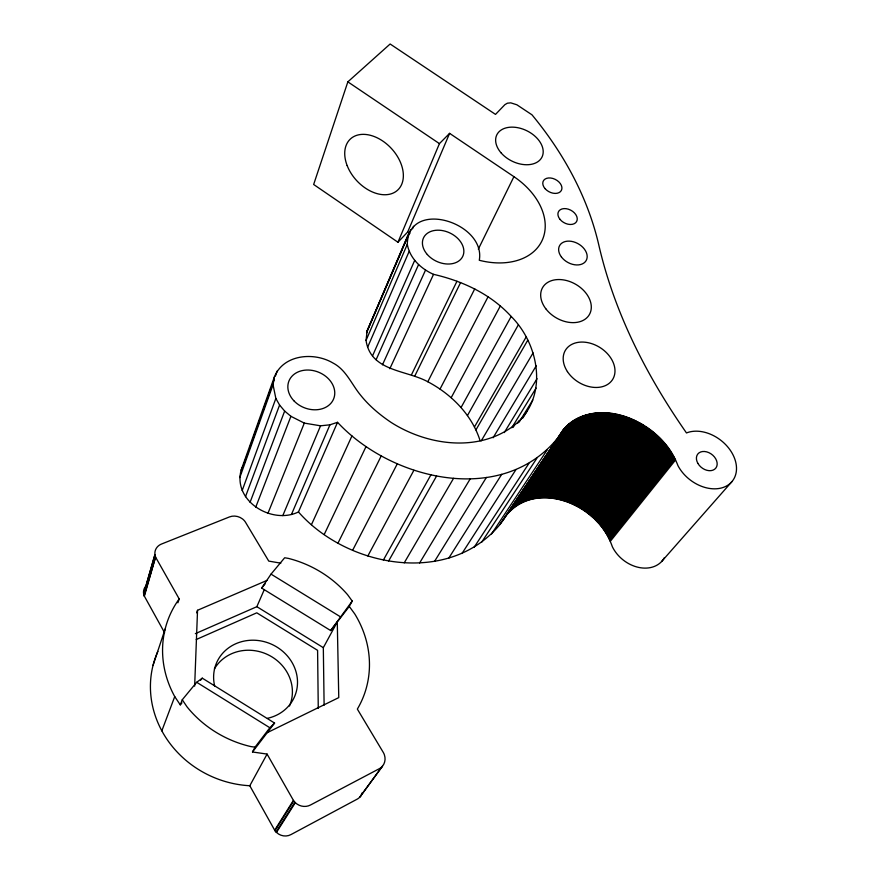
<?xml version="1.0" encoding="UTF-8"?>
<svg xmlns="http://www.w3.org/2000/svg" width="880" height="880" viewBox="0 0 880 880"><rect width="100%" height="100%" fill="white"/><g stroke="black" fill="none" stroke-linecap="round" stroke-linejoin="round"><path stroke-width="1.32" d="M194.656 686.125L197.538 610.28L267.344 580.261M407.297 244.31C408.254 198.044 486.156 222.607 479.281 260.271A66.242 46.53 26 0 0 542.652 239.239A66.242 46.53 26 0 0 513.92 176.671L449.603 133.353L439.428 143.627L397.958 242.242L313.654 184.481L347.853 81.851L390.137 44L495.506 114.4L504.889 104.665L507.375 103.202L510.752 102.85L516.879 104.786L531.96 114.796A401.159 296.043 17.1 0 1 598.939 245.586C614.603 313.313 646.888 376.211 686.477 432.949A34.265 25.058 37.6 0 1 731.082 451.462A34.265 25.058 37.6 0 1 721.567 487.949A34.265 25.058 37.6 0 1 677.952 465.641A68.849 52.294 35.9 0 0 676.06 461.131C658.735 421.014 596.178 392.975 563.035 430.111A68.849 52.294 35.9 0 0 561.264 432.641L500.027 524.414C448.954 586.322 347.094 567.446 298.452 511.962C272.052 524.898 232.694 501.193 241.142 470.107L274.406 376.893C283.448 354.343 313.918 351.747 332.904 362.967C346.06 369.71 351.593 384.329 360.602 395.186C369.193 405.911 379.753 414.766 391.116 422.422C427.218 445.533 478.775 452.848 514.47 425.139C548.878 397.65 539.605 344.718 511.181 316.459C490.853 294.129 462.605 280.995 433.532 274.34C420.981 268.851 409.75 258.258 407.297 244.31L366.047 340.428C370.612 371.492 405.922 369.831 427.823 381.755C451.506 394.24 471.955 414.832 480.117 440.77M366.047 340.428L367.136 330.836L408.276 234.388M239.778 477.598L273.042 384.747L274.406 376.893M164.604 632.742L144.155 595.793A11.88 10.527 11.3 0 1 143.638 593.934L154.946 554.587A12.43 10.824 12.9 0 1 157.366 546.887L157.718 546.524A12.43 10.824 12.9 0 1 161.579 544.005L229.471 516.923A12.045 10.329 18.4 0 1 242.462 518.914L242.88 519.244A12.045 10.329 18.4 0 1 245.553 522.335L268.752 561.099L280.83 563.178M143.638 593.934L154.946 554.587M144.155 595.793L155.573 556.996A12.43 10.824 12.9 0 1 155.023 555.071M144.342 596.255L155.573 556.996M153.01 665.478L165.165 628.947M177.892 602.8L179.201 598.939L155.771 557.469M243.815 464.398L247.94 452.881M249.766 447.755L259.38 420.871M263.043 410.63L270.82 388.872M271.744 386.309L274.032 379.907M275.407 376.068L277.233 370.942M196.603 612.821L197.538 610.28M242.176 490.556L275.858 398.464L273.042 384.747M245.487 496.716L279.576 405.042L275.858 398.464M161.832 730.84L174.735 696.597A105.028 95.117 24 0 1 179.201 598.939M250.063 502.337L284.658 411.07L279.576 405.042M255.739 507.188L290.917 416.317L284.658 411.07M174.735 696.597L180.279 704.869L182.27 699.754L196.68 682.286L202.279 678.161L274.582 723.063L252.494 751.982L267.08 754.083L293.722 800.899A13.211 12.452 41.6 0 0 294.888 802.252L295.317 802.681A13.211 12.452 41.6 0 0 310.453 805.024L379.269 768.724A12.892 11.748 42.3 0 0 382.195 766.469L382.536 766.073A12.892 11.748 42.3 0 0 384.384 754.82L384.186 754.292A12.892 11.748 42.3 0 0 383.471 752.741L357.346 709.093A105.028 95.117 24 0 0 354.772 613.954L349.283 606.441L352.231 601.051L347.556 594.671A105.743 95.513 24.1 0 0 288.486 558.415L284.68 557.755L271.029 574.123L261.646 588.071L330.66 630.564L349.283 606.441M267.927 513.359L304.315 423.104L320.551 425.81L329.945 424.809L337.535 422.301C390.588 479.49 499.686 506.33 556.292 439.791M282.799 515.614L320.551 425.81M397.958 242.242L407.671 232.001L449.603 133.353M366.531 332.871L407.671 236.478M402.699 248.402L367.136 330.836M403.766 245.894L410.729 229.592M412.522 228.789L413.589 226.281M291.445 514.481L329.945 424.809M367.664 347.149L409.178 251.339M195.338 633.655L256.85 606.683L264.319 589.534M298.452 511.962L337.535 422.301M372.581 355.784L414.678 260.436M376.112 359.711L418.561 264.605M382.47 364.815L425.535 270.083M311.476 524.623L351.934 435.952M389.818 368.731L433.532 274.34M241.142 470.107L243.276 465.542M324.214 534.49L365.992 446.655M411.433 374.858L456.962 281.259M414.788 376.035L460.592 282.568M478.313 249.161L513.92 176.671M338.008 543.103L381.172 456.049M427.823 381.755L474.76 288.838M352.627 550.297L397.221 463.969M440.055 389.015L488.103 296.703M252.494 751.982L255.013 747.175L269.852 727.749L274.582 723.063M451.22 397.65L500.335 305.976M367.84 555.973L413.886 470.283M324.115 705.155L323.323 647.669L337.282 621.995L338.767 697.609L267.267 732.644M382.536 766.073L359.898 797.016A12.298 11.385 44.7 0 1 357.071 799.205L290.928 834.603A12.595 12.034 45.5 0 1 276.474 832.425L276.067 832.018A12.595 12.034 45.5 0 1 274.967 830.72L249.799 785.741L267.08 754.083M461.076 407.495L511.181 316.459M383.394 560.032L430.881 474.914M467.456 415.536L518.265 324.995M388.619 561.022L436.568 476.058M474.474 426.943L526.108 337.073M475.937 429.902L527.769 340.197M404.239 562.848L453.574 478.313M481.272 440.803L533.082 352.924M493.075 437.778L536.217 365.849M419.617 562.98L470.272 478.775M504.284 432.575L537.042 378.697M511.83 427.724L536.107 388.08M513.04 427.471L514.47 425.139M517.781 423.126L519.222 420.794M519.211 422.048L532.785 400.015M522.797 418.044L527.131 411.026M434.522 561.429L486.398 477.444M274.637 830.258L293.381 800.415M274.967 830.72L293.722 800.899M448.712 558.239L501.699 474.364M276.067 832.018L294.888 802.252M276.474 832.425L295.317 802.681M461.989 553.487L515.955 469.623M474.155 547.261L528.957 463.309M481.569 542.344L536.844 458.293M500.027 524.414L504.812 517.517A62.953 50.402 37.1 0 1 506.517 515.064C536.371 479.501 595.881 503.844 610.709 542.465A62.953 50.402 37.1 0 1 612.348 546.722A31.394 24.266 38.9 0 0 638.814 567.446A31.394 24.266 38.9 0 0 664.4 557.634M491.546 533.94L547.393 449.636M502.513 521.015L563.673 429.297M507.76 513.513L564.322 428.505M508.398 512.754L565.697 426.965M509.751 511.302L566.401 426.217M510.444 510.598L567.138 425.491M511.159 509.905L567.897 424.787M511.896 509.234L568.667 424.094M512.644 508.574L569.459 423.423M513.414 507.936L570.273 422.774M514.206 507.32L571.098 422.136M514.998 506.715L571.945 421.52M515.812 506.132L572.803 420.926M516.648 505.571L573.683 420.354M517.495 505.021L574.585 419.793M518.353 504.493L575.498 419.265M519.233 503.987L576.422 418.748M520.124 503.492L577.368 418.253M521.026 503.019L578.325 417.769M521.939 502.568L579.304 417.318M522.863 502.139L580.283 416.889M523.809 501.721L581.284 416.471M524.766 501.325L582.307 416.075M525.723 500.951L583.33 415.712M526.702 500.599L584.375 415.36M527.692 500.269L585.431 415.03M528.693 499.95L586.498 414.722M529.694 499.664L587.576 414.436M530.717 499.389L588.665 414.172M531.74 499.136L589.765 413.93M532.785 498.905L590.876 413.71M533.83 498.685L591.987 413.512M330.66 630.564L352.231 601.051M534.886 498.498L593.12 413.336M535.942 498.322L594.264 413.171M537.009 498.179L595.408 413.039M538.087 498.047L596.563 412.929M539.176 497.937L597.718 412.841M540.265 497.849L598.895 412.775M541.354 497.783L600.072 412.731M542.454 497.739L601.249 412.698M543.565 497.706L602.448 412.698M544.676 497.706L603.636 412.72M545.787 497.717L604.835 412.764M546.909 497.761L606.045 412.819M548.031 497.816L607.255 412.907M549.153 497.893L608.465 413.017M550.286 497.992L609.686 413.138M551.408 498.113L610.896 413.292M552.541 498.256L612.117 413.468M553.674 498.41L613.349 413.655M554.807 498.597L614.57 413.875M555.951 498.795L615.791 414.106M557.084 499.015L617.023 414.37M558.217 499.257L618.255 414.645M559.35 499.521L619.476 414.942M560.483 499.796L620.708 415.261M561.616 500.104L621.929 415.602M562.738 500.423L623.15 415.965M563.871 500.764L624.371 416.35M564.993 501.127L625.592 416.746M566.115 501.501L626.813 417.164M567.226 501.897L628.023 417.615M568.337 502.315L629.233 418.077M569.448 502.755L630.443 418.55M570.559 503.206L631.642 419.056M571.648 503.679L632.83 419.573M572.748 504.174L634.029 420.112M359.898 797.016L382.195 766.469M573.837 504.68L635.206 420.673M574.915 505.208L636.383 421.256M575.982 505.758L637.56 421.85M577.049 506.319L638.726 422.466M578.116 506.902L639.881 423.093M579.161 507.496L641.025 423.742M580.206 508.112L642.169 424.413M581.24 508.75L643.302 425.095M582.263 509.399L644.424 425.799M583.286 510.059L645.535 426.514M584.287 510.741L646.635 427.251M585.288 511.434L647.724 428.01M586.267 512.149L648.813 428.78M587.246 512.875L649.88 429.561M588.203 513.623L650.936 430.364M589.16 514.371L651.981 431.178M590.095 515.152L653.015 432.003M591.019 515.933L654.038 432.85M591.943 516.736L655.05 433.708M592.834 517.55L656.04 434.577M593.725 518.375L657.019 435.468M594.605 519.211L657.987 436.37M595.463 520.069L658.944 437.283M596.31 520.927L659.879 438.207M597.135 521.807L660.803 439.153M597.96 522.698L661.705 440.099M598.752 523.6L662.596 441.067M599.544 524.513L663.465 442.035M600.314 525.437L664.323 443.025M601.062 526.372L665.17 444.015M601.799 527.318L665.995 445.027M602.525 528.264L666.798 446.039M603.229 529.232L667.579 447.073M603.911 530.2L668.349 448.107M604.582 531.179L669.097 449.152M605.231 532.169L669.834 450.208M605.869 533.17L670.549 451.264M606.485 534.182L671.242 452.331M607.079 535.194L671.913 453.409M607.651 536.206L672.562 454.498M608.212 537.24L673.2 455.587M608.751 538.274L673.816 456.687M609.268 539.308L674.41 457.787M609.774 540.353L674.971 458.898M610.247 541.409L675.521 460.009M180.279 704.869L181.962 702.823M200.574 680.229L202.279 678.161M261.646 588.071L265.122 583.902M661.628 561.517L732.05 481.481M196.185 639.54L256.773 612.821L317.592 650.342L318.263 708.411M255.013 747.175L250.844 746.57A105.743 95.513 24.1 0 1 187.022 706.838L182.27 699.754M290.917 416.317L304.315 423.104M271.029 574.123L340.175 616.649M256.85 606.683L323.323 647.669M196.68 682.286L269.852 727.749M347.853 81.851L439.428 143.627M407.671 232.001L409.904 233.53M249.799 785.741A100.276 92.4 23.5 0 1 157.872 651.42M143.561 593.461A11.88 10.527 11.3 0 1 145.607 586.333M214.643 685.982A42.504 38.951 23.7 0 1 245.432 640.838A42.504 38.951 23.7 0 1 296.043 671.847A42.504 38.951 23.7 0 1 267.432 718.322M214.39 668.921A41.954 38.632 23.5 0 1 268.356 654.907A41.954 38.632 23.5 0 1 289.498 706.002M362.34 792.539A12.298 11.385 44.7 0 1 362.186 793.034M362.021 793.518A12.298 11.385 44.7 0 1 360.239 796.62M567.413 371.591A27.764 20.394 32 0 0 612.205 380.116A27.764 20.394 32 0 0 587.609 342.595A27.764 20.394 32 0 0 567.413 371.591M545.82 308.781A26.994 19.393 30 0 0 589.325 314.666A26.994 19.393 30 0 0 562.826 279.807A26.994 19.393 30 0 0 545.82 308.781M501.336 153.164A25.179 16.907 26.2 0 0 541.838 157.377A25.179 16.907 26.2 0 0 515.064 127.292A25.179 16.907 26.2 0 0 501.336 153.164M561.429 256.993A15.246 10.681 29.2 0 0 586.014 260.799A15.246 10.681 29.2 0 0 571.252 241.318A15.246 10.681 29.2 0 0 561.429 256.993M559.988 219.34A10.318 7.106 28.5 0 0 576.576 221.584A10.318 7.106 28.5 0 0 566.159 208.692A10.318 7.106 28.5 0 0 559.988 219.34M545.039 188.617A10.197 6.93 27.6 0 0 561.374 190.421A10.197 6.93 27.6 0 0 550.638 178.002A10.197 6.93 27.6 0 0 545.039 188.617M697.851 463.32A11.429 8.349 37.7 0 0 715.836 468.072A11.429 8.349 37.7 0 0 706.706 451.869A11.429 8.349 37.7 0 0 697.851 463.32M427.306 254.507A21.692 15.675 25.2 0 0 462.638 256.597A21.692 15.675 25.2 0 0 439.439 230.23A21.692 15.675 25.2 0 0 427.306 254.507M293.821 400.708A24.068 19.151 21.6 0 0 333.597 398.981A24.068 19.151 21.6 0 0 306.493 370.051A24.068 19.151 21.6 0 0 293.821 400.708M347.149 165.561A34.804 23.65 47.3 0 0 397.595 190.179A34.804 23.65 47.3 0 0 377.377 137.907A34.804 23.65 47.3 0 0 347.149 165.561"/></g></svg>
